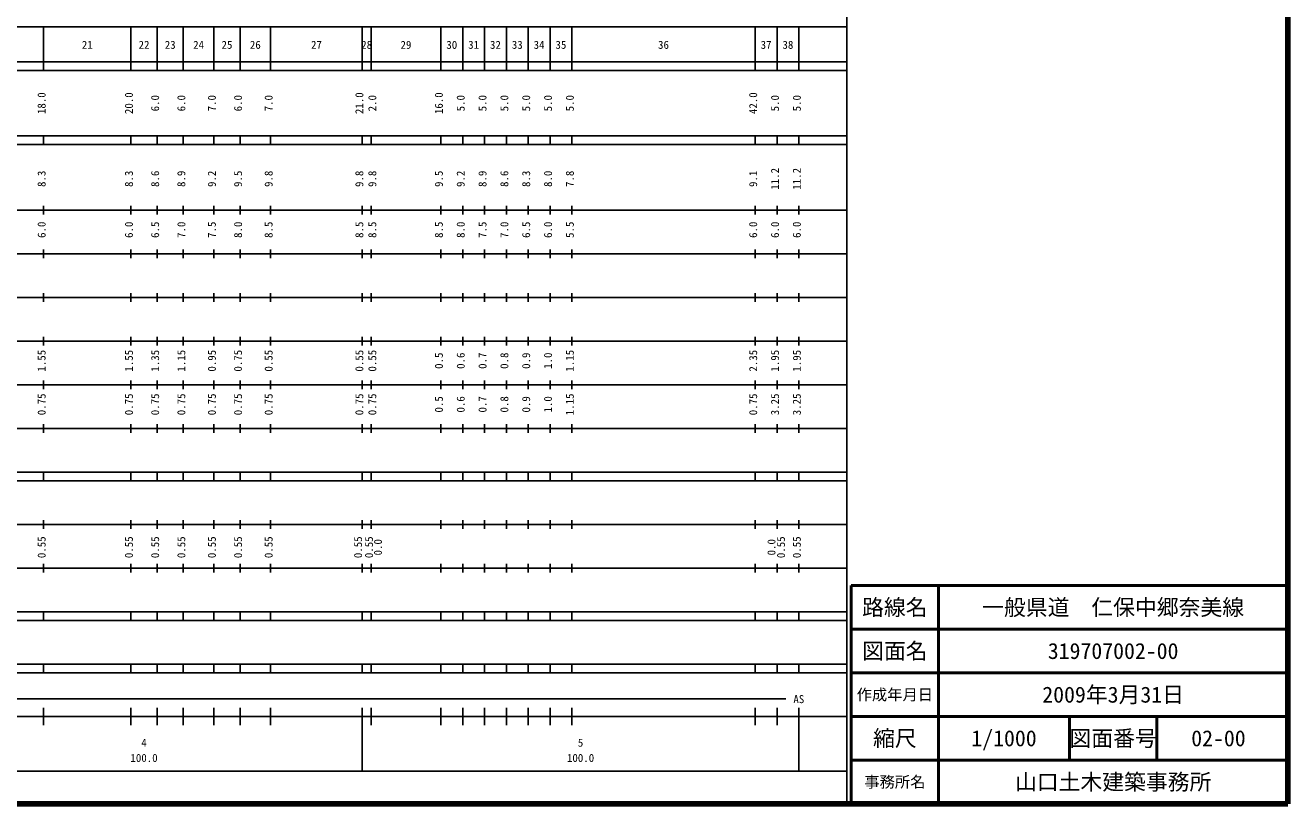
# Model space of a CAD drawing. Units: millimetres on the paper, enlarged 1000 times. Extents: x 40000 to 680000, y 20000 to 380000.
# Drawn here: x 390791 to 680000, y 20000 to 198357 of the extents above; entities that cross this region are included whole.
import ezdxf
from ezdxf.enums import TextEntityAlignment as Align

# ---------------------------------------------------------------- set-up
doc = ezdxf.new("R2010")
doc.units = ezdxf.units.MM
doc.header["$LTSCALE"] = 1000
for name, color, linetype, lineweight in [('M-TTL', 2, 'Continuous', 140), ('M-TTL-BAND', 7, 'Continuous', 25), ('M-TTL-FRAM', 2, 'Continuous', 50), ('M-TTL-LINE', 7, 'Continuous', 50)]:
    doc.layers.add(name, color=color, linetype=linetype, lineweight=lineweight)
doc.layers.add('M-TTL-TXT', color=7, linetype='Continuous')
doc.styles.add('ＭＳ ゴシック', font='')
doc.styles.get('ＭＳ ゴシック').set_extended_font_data('MS Gothic')

msp = doc.modelspace()

# ---------------------------------------------------------------- linework, layer by layer
at = {"layer": 'M-TTL'}
for p, q in [((680000, 20000), (680000, 380000)), ((40000, 20000), (680000, 20000))]:
    msp.add_line(p, q, dxfattribs=at)
at = {"layer": 'M-TTL-BAND'}
for p, q in [((579000, 20000), (579000, 370000)), ((68000, 198000), (579000, 198000)), ((395000, 188000), (395000, 198000)), ((415000, 188000), (415000, 198000)), ((421000, 188000), (421000, 198000)), ((427000, 188000), (427000, 198000)), ((434000, 188000), (434000, 198000)), ((440000, 188000), (440000, 198000)), ((447000, 188000), (447000, 198000)), ((468000, 188000), (468000, 198000)), ((470000, 188000), (470000, 198000)), ((486000, 188000), (486000, 198000)), ((491000, 188000), (491000, 198000)), ((496000, 188000), (496000, 198000)), ((501000, 188000), (501000, 198000)), ((506000, 188000), (506000, 198000)), ((511000, 188000), (511000, 198000)), ((516000, 188000), (516000, 198000)), ((558000, 188000), (558000, 198000)), ((563000, 188000), (563000, 198000)), ((568000, 188000), (568000, 198000)), ((40000, 190000), (579000, 190000)), ((40000, 188000), (579000, 188000)), ((40000, 173000), (579000, 173000)), ((40000, 171000), (579000, 171000)), ((395000, 171000), (395000, 173000)), ((415000, 171000), (415000, 173000)), ((421000, 171000), (421000, 173000)), ((427000, 171000), (427000, 173000)), ((434000, 171000), (434000, 173000)), ((440000, 171000), (440000, 173000)), ((447000, 171000), (447000, 173000)), ((468000, 171000), (468000, 173000)), ((470000, 171000), (470000, 173000)), ((486000, 171000), (486000, 173000)), ((491000, 171000), (491000, 173000)), ((496000, 171000), (496000, 173000)), ((501000, 171000), (501000, 173000)), ((506000, 171000), (506000, 173000)), ((511000, 171000), (511000, 173000)), ((516000, 171000), (516000, 173000)), ((558000, 171000), (558000, 173000)), ((563000, 171000), (563000, 173000)), ((568000, 171000), (568000, 173000)), ((395000, 155000), (395000, 157000)), ((415000, 155000), (415000, 157000)), ((421000, 155000), (421000, 157000)), ((427000, 155000), (427000, 157000)), ((434000, 155000), (434000, 157000)), ((440000, 155000), (440000, 157000)), ((447000, 155000), (447000, 157000)), ((468000, 155000), (468000, 157000)), ((470000, 155000), (470000, 157000)), ((486000, 155000), (486000, 157000)), ((491000, 155000), (491000, 157000)), ((496000, 155000), (496000, 157000)), ((501000, 155000), (501000, 157000)), ((506000, 155000), (506000, 157000)), ((511000, 155000), (511000, 157000)), ((516000, 155000), (516000, 157000)), ((558000, 155000), (558000, 157000)), ((563000, 155000), (563000, 157000)), ((568000, 155000), (568000, 157000)), ((40000, 156000), (579000, 156000)), ((46000, 146000), (579000, 146000)), ((395000, 145000), (395000, 147000)), ((415000, 145000), (415000, 147000)), ((421000, 145000), (421000, 147000)), ((427000, 145000), (427000, 147000)), ((434000, 145000), (434000, 147000)), ((440000, 145000), (440000, 147000)), ((447000, 145000), (447000, 147000)), ((468000, 145000), (468000, 147000)), ((470000, 145000), (470000, 147000)), ((486000, 145000), (486000, 147000)), ((491000, 145000), (491000, 147000)), ((496000, 145000), (496000, 147000)), ((501000, 145000), (501000, 147000)), ((506000, 145000), (506000, 147000)), ((511000, 145000), (511000, 147000)), ((516000, 145000), (516000, 147000)), ((558000, 145000), (558000, 147000)), ((563000, 145000), (563000, 147000)), ((568000, 145000), (568000, 147000)), ((52000, 136000), (579000, 136000)), ((395000, 135000), (395000, 137000)), ((415000, 135000), (415000, 137000)), ((421000, 135000), (421000, 137000)), ((427000, 135000), (427000, 137000)), ((434000, 135000), (434000, 137000)), ((440000, 135000), (440000, 137000)), ((447000, 135000), (447000, 137000)), ((468000, 135000), (468000, 137000)), ((470000, 135000), (470000, 137000)), ((486000, 135000), (486000, 137000)), ((491000, 135000), (491000, 137000)), ((496000, 135000), (496000, 137000)), ((501000, 135000), (501000, 137000)), ((506000, 135000), (506000, 137000)), ((511000, 135000), (511000, 137000)), ((516000, 135000), (516000, 137000)), ((558000, 135000), (558000, 137000)), ((563000, 135000), (563000, 137000)), ((568000, 135000), (568000, 137000)), ((46000, 126000), (579000, 126000)), ((395000, 125000), (395000, 127000)), ((415000, 125000), (415000, 127000)), ((421000, 125000), (421000, 127000)), ((427000, 125000), (427000, 127000)), ((434000, 125000), (434000, 127000)), ((440000, 125000), (440000, 127000)), ((447000, 125000), (447000, 127000)), ((468000, 125000), (468000, 127000)), ((470000, 125000), (470000, 127000)), ((486000, 125000), (486000, 127000)), ((491000, 125000), (491000, 127000)), ((496000, 125000), (496000, 127000)), ((501000, 125000), (501000, 127000)), ((506000, 125000), (506000, 127000)), ((511000, 125000), (511000, 127000)), ((516000, 125000), (516000, 127000)), ((558000, 125000), (558000, 127000)), ((563000, 125000), (563000, 127000)), ((568000, 125000), (568000, 127000)), ((52000, 116000), (579000, 116000)), ((395000, 115000), (395000, 117000)), ((415000, 115000), (415000, 117000)), ((421000, 115000), (421000, 117000)), ((427000, 115000), (427000, 117000)), ((434000, 115000), (434000, 117000)), ((440000, 115000), (440000, 117000)), ((447000, 115000), (447000, 117000)), ((468000, 115000), (468000, 117000)), ((470000, 115000), (470000, 117000)), ((486000, 115000), (486000, 117000)), ((491000, 115000), (491000, 117000)), ((496000, 115000), (496000, 117000)), ((501000, 115000), (501000, 117000)), ((506000, 115000), (506000, 117000)), ((511000, 115000), (511000, 117000)), ((516000, 115000), (516000, 117000)), ((558000, 115000), (558000, 117000)), ((563000, 115000), (563000, 117000)), ((568000, 115000), (568000, 117000)), ((46000, 106000), (579000, 106000)), ((395000, 105000), (395000, 107000)), ((415000, 105000), (415000, 107000)), ((421000, 105000), (421000, 107000)), ((427000, 105000), (427000, 107000)), ((434000, 105000), (434000, 107000)), ((440000, 105000), (440000, 107000)), ((447000, 105000), (447000, 107000)), ((468000, 105000), (468000, 107000)), ((470000, 105000), (470000, 107000)), ((486000, 105000), (486000, 107000)), ((491000, 105000), (491000, 107000)), ((496000, 105000), (496000, 107000)), ((501000, 105000), (501000, 107000)), ((506000, 105000), (506000, 107000)), ((511000, 105000), (511000, 107000)), ((516000, 105000), (516000, 107000)), ((558000, 105000), (558000, 107000)), ((563000, 105000), (563000, 107000)), ((568000, 105000), (568000, 107000)), ((40000, 96000), (579000, 96000)), ((395000, 94000), (395000, 96000)), ((415000, 94000), (415000, 96000)), ((421000, 94000), (421000, 96000)), ((427000, 94000), (427000, 96000)), ((434000, 94000), (434000, 96000)), ((440000, 94000), (440000, 96000)), ((447000, 94000), (447000, 96000)), ((468000, 94000), (468000, 96000)), ((470000, 94000), (470000, 96000)), ((486000, 94000), (486000, 96000)), ((491000, 94000), (491000, 96000)), ((496000, 94000), (496000, 96000)), ((501000, 94000), (501000, 96000)), ((506000, 94000), (506000, 96000)), ((511000, 94000), (511000, 96000)), ((516000, 94000), (516000, 96000)), ((558000, 94000), (558000, 96000)), ((563000, 94000), (563000, 96000)), ((568000, 94000), (568000, 96000)), ((40000, 94000), (579000, 94000)), ((49000, 84000), (579000, 84000)), ((395000, 83000), (395000, 85000)), ((415000, 83000), (415000, 85000)), ((421000, 83000), (421000, 85000)), ((427000, 83000), (427000, 85000)), ((434000, 83000), (434000, 85000)), ((440000, 83000), (440000, 85000)), ((447000, 83000), (447000, 85000)), ((468000, 83000), (468000, 85000)), ((470000, 83000), (470000, 85000)), ((486000, 83000), (486000, 85000)), ((491000, 83000), (491000, 85000)), ((496000, 83000), (496000, 85000)), ((501000, 83000), (501000, 85000)), ((506000, 83000), (506000, 85000)), ((511000, 83000), (511000, 85000)), ((516000, 83000), (516000, 85000)), ((558000, 83000), (558000, 85000)), ((563000, 83000), (563000, 85000)), ((568000, 83000), (568000, 85000)), ((40000, 74000), (579000, 74000)), ((395000, 73000), (395000, 75000)), ((415000, 73000), (415000, 75000)), ((421000, 73000), (421000, 75000)), ((427000, 73000), (427000, 75000)), ((434000, 73000), (434000, 75000)), ((440000, 73000), (440000, 75000)), ((447000, 73000), (447000, 75000)), ((468000, 73000), (468000, 75000)), ((470000, 73000), (470000, 75000)), ((486000, 73000), (486000, 75000)), ((491000, 73000), (491000, 75000)), ((496000, 73000), (496000, 75000)), ((501000, 73000), (501000, 75000)), ((506000, 73000), (506000, 75000)), ((511000, 73000), (511000, 75000)), ((516000, 73000), (516000, 75000)), ((558000, 73000), (558000, 75000)), ((563000, 73000), (563000, 75000)), ((568000, 73000), (568000, 75000)), ((40000, 64000), (579000, 64000)), ((395000, 62000), (395000, 64000)), ((415000, 62000), (415000, 64000)), ((421000, 62000), (421000, 64000)), ((427000, 62000), (427000, 64000)), ((434000, 62000), (434000, 64000)), ((440000, 62000), (440000, 64000)), ((447000, 62000), (447000, 64000)), ((468000, 62000), (468000, 64000)), ((470000, 62000), (470000, 64000)), ((486000, 62000), (486000, 64000)), ((491000, 62000), (491000, 64000)), ((496000, 62000), (496000, 64000)), ((501000, 62000), (501000, 64000)), ((506000, 62000), (506000, 64000)), ((511000, 62000), (511000, 64000)), ((516000, 62000), (516000, 64000)), ((558000, 62000), (558000, 64000)), ((563000, 62000), (563000, 64000)), ((568000, 62000), (568000, 64000)), ((40000, 62000), (579000, 62000)), ((40000, 52000), (579000, 52000)), ((40000, 50000), (579000, 50000)), ((395000, 50000), (395000, 52000)), ((415000, 50000), (415000, 52000)), ((421000, 50000), (421000, 52000)), ((427000, 50000), (427000, 52000)), ((434000, 50000), (434000, 52000)), ((440000, 50000), (440000, 52000)), ((447000, 50000), (447000, 52000)), ((468000, 50000), (468000, 52000)), ((470000, 50000), (470000, 52000)), ((486000, 50000), (486000, 52000)), ((491000, 50000), (491000, 52000)), ((496000, 50000), (496000, 52000)), ((501000, 50000), (501000, 52000)), ((506000, 50000), (506000, 52000)), ((511000, 50000), (511000, 52000)), ((516000, 50000), (516000, 52000)), ((558000, 50000), (558000, 52000)), ((563000, 50000), (563000, 52000)), ((568000, 50000), (568000, 52000)), ((71000, 44000), (565000, 44000)), ((395000, 38000), (395000, 42000)), ((415000, 38000), (415000, 42000)), ((421000, 38000), (421000, 42000)), ((427000, 38000), (427000, 42000)), ((434000, 38000), (434000, 42000)), ((440000, 38000), (440000, 42000)), ((447000, 38000), (447000, 42000)), ((468000, 27500), (468000, 42000)), ((470000, 38000), (470000, 42000)), ((486000, 38000), (486000, 42000)), ((491000, 38000), (491000, 42000)), ((496000, 38000), (496000, 42000)), ((501000, 38000), (501000, 42000)), ((506000, 38000), (506000, 42000)), ((511000, 38000), (511000, 42000)), ((516000, 38000), (516000, 42000)), ((558000, 38000), (558000, 42000)), ((563000, 38000), (563000, 42000)), ((568000, 27500), (568000, 42000)), ((40000, 40000), (579000, 40000)), ((68000, 27500), (579000, 27500))]:
    msp.add_line(p, q, dxfattribs=at)
at = {"layer": 'M-TTL-FRAM'}
for p, q in [((680000, 70000), (580000, 70000)), ((580000, 70000), (580000, 20000))]:
    msp.add_line(p, q, dxfattribs=at)
at = {"layer": 'M-TTL-LINE'}
for p, q in [((600000, 70000), (600000, 20000)), ((680000, 60000), (580000, 60000)), ((680000, 50000), (580000, 50000)), ((680000, 40000), (580000, 40000)), ((630000, 40000), (630000, 30000)), ((650000, 40000), (650000, 30000)), ((680000, 30000), (580000, 30000))]:
    msp.add_line(p, q, dxfattribs=at)

# ---------------------------------------------------------------- texts
at = {"layer": 'M-TTL-BAND', "style": 'ＭＳ ゴシック'}
for s, p in [('21', (405000, 192405)), ('22', (418000, 192405)), ('23', (424000, 192405)), ('24', (430500, 192405)), ('25', (437000, 192405)), ('26', (443500, 192405)), ('27', (457500, 192405)), ('28', (469000, 192405)), ('29', (478000, 192405)), ('30', (488500, 192405)), ('31', (493500, 192405)), ('32', (498500, 192405)), ('33', (503500, 192405)), ('34', (508500, 192405)), ('35', (513500, 192405)), ('36', (537000, 192405)), ('37', (560500, 192405)), ('38', (565500, 192405)), ('AS', (568000, 42500)), ('4', (418000, 32523)), ('5', (518000, 32523)), ('100.0', (418000, 29033)), ('100.0', (518000, 29033))]:
    msp.add_text(s, height=1833, dxfattribs=at).set_placement(p, align=Align.BOTTOM_CENTER)
for s, p in [('18.0', (396000, 180500)), ('20.0', (416000, 180500)), ('6.0', (422000, 180500)), ('6.0', (428000, 180500)), ('7.0', (435000, 180500)), ('6.0', (441000, 180500)), ('7.0', (448000, 180500)), ('21.0', (468781, 180500)), ('2.0', (471751, 180500)), ('16.0', (487000, 180500)), ('5.0', (492000, 180500)), ('5.0', (497000, 180500)), ('5.0', (502000, 180500)), ('5.0', (507000, 180500)), ('5.0', (512000, 180500)), ('5.0', (517000, 180500)), ('42.0', (559000, 180500)), ('5.0', (564000, 180500)), ('5.0', (569000, 180500)), ('8.3', (396000, 163174)), ('8.3', (416000, 163174)), ('8.6', (422000, 163174)), ('8.9', (428000, 163174)), ('9.2', (435000, 163174)), ('9.5', (441000, 163174)), ('9.8', (448000, 163174)), ('9.8', (468781, 163174)), ('9.8', (471751, 163174)), ('9.5', (487000, 163174)), ('9.2', (492000, 163174)), ('8.9', (497000, 163174)), ('8.6', (502000, 163174)), ('8.3', (507000, 163174)), ('8.0', (512000, 163174)), ('7.8', (517000, 163174)), ('9.1', (559000, 163174)), ('11.2', (564000, 163174)), ('11.2', (569000, 163174)), ('6.0', (396000, 151500)), ('6.0', (416000, 151500)), ('6.5', (422000, 151500)), ('7.0', (428000, 151500)), ('7.5', (435000, 151500)), ('8.0', (441000, 151500)), ('8.5', (448000, 151500)), ('8.5', (468781, 151500)), ('8.5', (471751, 151500)), ('8.5', (487000, 151500)), ('8.0', (492000, 151500)), ('7.5', (497000, 151500)), ('7.0', (502000, 151500)), ('6.5', (507000, 151500)), ('6.0', (512000, 151500)), ('5.5', (517000, 151500)), ('6.0', (559000, 151500)), ('6.0', (564000, 151500)), ('6.0', (569000, 151500)), ('1.55', (396000, 121500)), ('1.55', (416000, 121500)), ('1.35', (422000, 121500)), ('1.15', (428000, 121500)), ('0.95', (435000, 121500)), ('0.75', (441000, 121500)), ('0.55', (448000, 121500)), ('0.55', (468781, 121500)), ('0.55', (471751, 121500)), ('0.5', (487000, 121500)), ('0.6', (492000, 121500)), ('0.7', (497000, 121500)), ('0.8', (502000, 121500)), ('0.9', (507000, 121500)), ('1.0', (512000, 121500)), ('1.15', (517000, 121500)), ('2.35', (559000, 121500)), ('1.95', (564000, 121500)), ('1.95', (569000, 121500)), ('0.75', (396000, 111500)), ('0.75', (416000, 111500)), ('0.75', (422000, 111500)), ('0.75', (428000, 111500)), ('0.75', (435000, 111500)), ('0.75', (441000, 111500)), ('0.75', (448000, 111500)), ('0.75', (468781, 111500)), ('0.75', (471751, 111500)), ('0.5', (487000, 111500)), ('0.6', (492000, 111500)), ('0.7', (497000, 111500)), ('0.8', (502000, 111500)), ('0.9', (507000, 111500)), ('1.0', (512000, 111500)), ('1.15', (517000, 111500)), ('0.75', (559000, 111500)), ('3.25', (564000, 111500)), ('3.25', (569000, 111500)), ('0.55', (396000, 78764)), ('0.55', (416000, 78764)), ('0.55', (422000, 78764)), ('0.55', (428000, 78764)), ('0.55', (435000, 78764)), ('0.55', (441000, 78764)), ('0.55', (448000, 78764)), ('0.55', (468485, 78764)), ('0.55', (470990, 78764)), ('0.55', (565370, 78764)), ('0.55', (569000, 78764)), ('0.0', (473044, 78764)), ('0.0', (563188, 78764))]:
    msp.add_text(s, height=1833, rotation=90, dxfattribs=at).set_placement(p, align=Align.BOTTOM_CENTER)
at = {"layer": 'M-TTL-TXT', "style": 'ＭＳ ゴシック'}
for s, height, p in [('路線名', 3666, (590000, 65000)), ('路線名', 3666, (590000, 65000)), ('一般県道\u3000仁保中郷奈美線', 3666, (640000, 65000)), ('図面名', 3666, (590000, 55000)), ('図面名', 3666, (590000, 55000)), ('319707002-00', 3666, (640000, 55000)), ('作成年月日', 2566, (590000, 45000)), ('作成年月日', 2566, (590000, 45000)), ('2009年3月31日', 3666, (640000, 45000)), ('縮尺', 3666, (590000, 35000)), ('縮尺', 3666, (590000, 35000)), ('1/1000', 3666, (615000, 35000)), ('図面番号', 3666, (640000, 35000)), ('図面番号', 3666, (640000, 35000)), ('02-00', 3666, (664125, 35000)), ('事務所名', 2566, (590000, 25000)), ('事務所名', 2566, (590000, 25000)), ('山口土木建築事務所', 3666, (640000, 25000))]:
    msp.add_text(s, height=height, dxfattribs=at).set_placement(p, align=Align.MIDDLE_CENTER)

doc.saveas('drawing.dxf')
